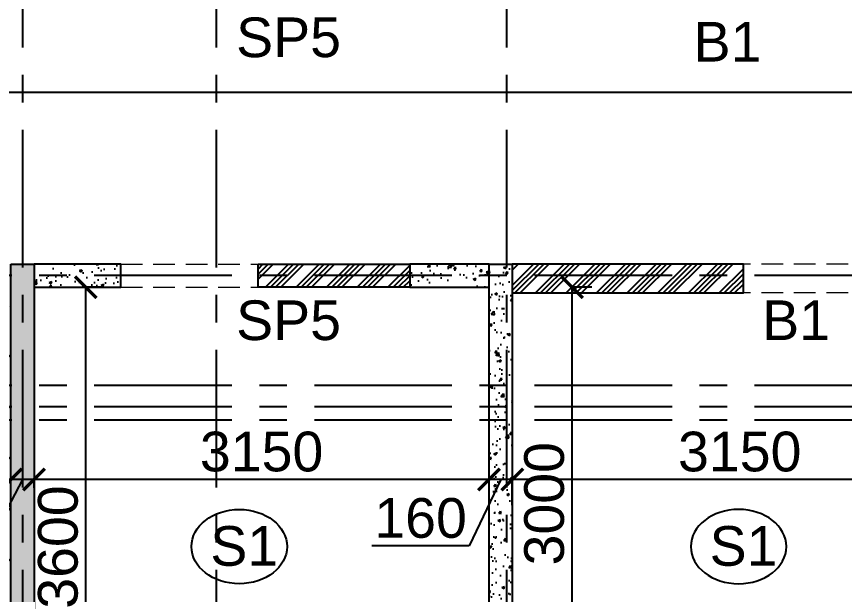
# Model space of a CAD drawing. Header units: inches. Extents: x -1898 to 127651, y -195120 to -109120.
# Drawn here: x 61010 to 66741, y -127239 to -123235 of the extents above; entities that cross this region are included whole.
import ezdxf

# ---------------------------------------------------------------- set-up
doc = ezdxf.new("R2010")
doc.units = ezdxf.units.IN
doc.header["$MEASUREMENT"] = 0
doc.linetypes.add('CENTER', pattern=[50.8, 31.75, -6.35, 6.35, -6.35])
doc.linetypes.add('Hidden', pattern=[3, 2, -1])
for name, color, linetype in [('160 R.C. WALL HAT', 8, 'Continuous'), ('160 R.C.WALL', 6, 'Continuous'), ('BEAM TEXT', 4, 'Continuous'), ('DIM', 251, 'Continuous'), ('GRID', 8, 'CENTER'), ('NON STRUC R.C.WALL', 6, 'Continuous'), ('NON.STRUC.R.C.WALLS', 1, 'Continuous'), ('SPANRAL BEAM', 3, 'Continuous'), ('SUNKEN', 8, 'Continuous')]:
    doc.layers.add(name, color=color, linetype=linetype)
for name, color, linetype, lineweight in [('BEAMS', 3, 'Continuous', 0), ('SLAB CIR', 1, 'Continuous', 25), ('SLAB TXT', 3, 'Continuous', 0)]:
    doc.layers.add(name, color=color, linetype=linetype, lineweight=lineweight)
doc.styles.add('T200', font='sanss___.ttf', dxfattribs={"height": 275})
doc.styles.add('T300', font='sanss___.ttf', dxfattribs={"height": 350})
doc.dimstyles.new('T 200', dxfattribs={"dimtxt": 275, "dimasz": 150, "dimexe": 1, "dimexo": 0, "dimgap": 50, "dimtad": 1, "dimdec": 0, "dimrnd": 5, "dimdsep": 46, "dimtxsty": 'T200', "dimblk": 'ARCHTICK', "dimcen": 2.5, "dimdle": 1, "dimclrd": 5, "dimclre": 253, "dimclrt": 1, "dimadec": 0, "dimazin": 0, "dimtfac": 1, "dimtdec": 0, "dimtmove": 2, "dimatfit": 3, "dimfxl": 0, "dimarcsym": 0})
pattern_1 = [(45, (2346260.05, -240371.21), (-106.066017, 106.066017), []), (45, (2346295.4, -240371.21), (-106.066017, 106.066017), []), (45, (2346330.76, -240371.21), (-106.066017, 106.066017), []), (45, (2346366.12, -240371.21), (-106.066017, 106.066017), [])]
pattern_2 = [(50, (2184721.52, 112605.64), (179.315046, -15.688034), [18.75, -206.25]), (355, (2184721.52, 112605.64), (-34.687833, 188.048033), [15, -165]), (100.451444, (2184736.47, 112604.33), (144.627212, 172.359998), [15.935048, -175.285528]), (46.1842, (2184721.52, 112655.64), (266.810333, -41.37982), [28.125, -309.375]), (96.635635, (2184743.76, 112652.2), (233.665486, 243.52965), [23.902586, -262.92844]), (351.184164, (2184721.52, 112655.64), (233.665486, 243.52965), [22.5, -247.5]), (21, (2184746.52, 112643.14), (149.226763, -100.654723), [18.75, -206.25]), (326, (2184746.52, 112643.14), (60.828833, 181.287511), [15, -165]), (71.451445, (2184758.96, 112634.75), (210.055594, 80.632788), [15.935047, -175.285528]), (37.5, (2184721.524, 112605.64), (3.0399638, 83.2234635), [0, -163, 0, -167.5, 0, -165.625]), (7.5, (2184721.52, 112605.64), (65.7673844, 98.602928), [0, -95.5, 0, -159.25, 0, -63.125]), (327.5, (2184665.774, 112605.64), (133.455609, -5.638718), [0, -62.5, 0, -195, 0, -258.75]), (317.5, (2184640.77, 112605.64), (145.7965423, 25.0262456), [0, -81.25, 0, -129.5, 0, -183.75])]

# ---------------------------------------------------------------- blocks, each defined once
blk = doc.blocks.new('_ARCHTICK')
at = {"color": 0, "linetype": 'ByBlock', "const_width": 0.15}
blk.add_lwpolyline([(-0.5, -0.5), (0.5, 0.5)], dxfattribs=at)
blk = doc.blocks.new('*D565')
at = {"layer": 'Defpoints', "color": 0}
for p in [(64441, -126442.3), (64441, -126620.5, 14.7), (67591, -126643.9, 14.7)]:
    blk.add_point(p, dxfattribs=at)
at = {"layer": 'DIM', "color": 5, "lineweight": -2}
blk.add_line((67592, -126442.3), (64440, -126442.3), dxfattribs=at)
at = {"layer": 'DIM', "color": 253, "lineweight": -2}
for p, q in [((64441, -126620.5), (64441, -126441.3)), ((67591, -126643.9), (67591, -126441.3))]:
    blk.add_line(p, q, dxfattribs=at)
at = {"layer": 'DIM', "color": 5, "lineweight": -2, "xscale": 150, "yscale": 150, "zscale": 150, "rotation": 180}
blk.add_blockref('_ARCHTICK', (64441, -126442.3), dxfattribs=at)
at = {"layer": 'DIM', "color": 5, "lineweight": -2, "xscale": 150, "yscale": 150, "zscale": 150}
blk.add_blockref('_ARCHTICK', (67591, -126442.3), dxfattribs=at)
at = {"layer": 'DIM', "color": 1, "insert": (66016, -126250.5), "char_height": 275, "attachment_point": 5, "style": 'T200'}
blk.add_mtext('3150', dxfattribs=at)
blk = doc.blocks.new('*D566')
at = {"layer": 'Defpoints', "color": 0}
for p in [(64281, -126442.3), (64281, -126606.7, 14.7), (64441, -126620.5, 14.7)]:
    blk.add_point(p, dxfattribs=at)
at = {"layer": 'DIM', "color": 5, "lineweight": -2}
for p, q in [((64361, -126442.3), (64142.5, -126902.5)), ((64442, -126442.3), (64280, -126442.3)), ((64142.5, -126902.5), (63470.2, -126902.5))]:
    blk.add_line(p, q, dxfattribs=at)
at = {"layer": 'DIM', "color": 253, "lineweight": -2}
for p, q in [((64281, -126606.7), (64281, -126441.3)), ((64441, -126620.5), (64441, -126441.3))]:
    blk.add_line(p, q, dxfattribs=at)
at = {"layer": 'DIM', "color": 5, "lineweight": -2, "xscale": 150, "yscale": 150, "zscale": 150, "rotation": 180}
blk.add_blockref('_ARCHTICK', (64281, -126442.3), dxfattribs=at)
at = {"layer": 'DIM', "color": 5, "lineweight": -2, "xscale": 150, "yscale": 150, "zscale": 150}
blk.add_blockref('_ARCHTICK', (64441, -126442.3), dxfattribs=at)
at = {"layer": 'DIM', "color": 1, "insert": (63806.4, -126710.6), "char_height": 275, "attachment_point": 5, "style": 'T200'}
blk.add_mtext('160', dxfattribs=at)
blk = doc.blocks.new('*D567')
at = {"layer": 'Defpoints', "color": 0}
for p in [(61131, -126442.3), (61131, -126500.5, 14.7), (64281, -126606.7, 14.7)]:
    blk.add_point(p, dxfattribs=at)
at = {"layer": 'DIM', "color": 5, "lineweight": -2}
blk.add_line((64282, -126442.3), (61130, -126442.3), dxfattribs=at)
at = {"layer": 'DIM', "color": 253, "lineweight": -2}
for p, q in [((61131, -126500.5), (61131, -126441.3)), ((64281, -126606.7), (64281, -126441.3))]:
    blk.add_line(p, q, dxfattribs=at)
at = {"layer": 'DIM', "color": 5, "lineweight": -2, "xscale": 150, "yscale": 150, "zscale": 150, "rotation": 180}
blk.add_blockref('_ARCHTICK', (61131, -126442.3), dxfattribs=at)
at = {"layer": 'DIM', "color": 5, "lineweight": -2, "xscale": 150, "yscale": 150, "zscale": 150}
blk.add_blockref('_ARCHTICK', (64281, -126442.3), dxfattribs=at)
at = {"layer": 'DIM', "color": 1, "insert": (62706, -126250.5), "char_height": 275, "attachment_point": 5, "style": 'T200'}
blk.add_mtext('3150', dxfattribs=at)
blk = doc.blocks.new('*D568')
at = {"layer": 'Defpoints', "color": 0}
for p in [(60971, -126442.3), (60971, -126540.3, 14.7), (61131, -126500.5, 14.7)]:
    blk.add_point(p, dxfattribs=at)
at = {"layer": 'DIM', "color": 5, "lineweight": -2}
for p, q in [((61051, -126442.3), (60796.9, -126923)), ((61132, -126442.3), (60970, -126442.3)), ((60796.9, -126923), (60124.6, -126923))]:
    blk.add_line(p, q, dxfattribs=at)
at = {"layer": 'DIM', "color": 253, "lineweight": -2}
for p, q in [((60971, -126540.3), (60971, -126441.3)), ((61131, -126500.5), (61131, -126441.3))]:
    blk.add_line(p, q, dxfattribs=at)
at = {"layer": 'DIM', "color": 5, "lineweight": -2, "xscale": 150, "yscale": 150, "zscale": 150, "rotation": 180}
blk.add_blockref('_ARCHTICK', (60971, -126442.3), dxfattribs=at)
at = {"layer": 'DIM', "color": 5, "lineweight": -2, "xscale": 150, "yscale": 150, "zscale": 150}
blk.add_blockref('_ARCHTICK', (61131, -126442.3), dxfattribs=at)
at = {"layer": 'DIM', "color": 1, "insert": (60460.7, -126731.2), "char_height": 275, "attachment_point": 5, "style": 'T200'}
blk.add_mtext('160', dxfattribs=at)
blk = doc.blocks.new('*D569')
at = {"layer": 'Defpoints', "color": 0}
for p in [(57146, -126442.3), (60971, -126540.3, 14.7), (57146, -126581.9, 14.7)]:
    blk.add_point(p, dxfattribs=at)
at = {"layer": 'DIM', "color": 5, "lineweight": -2}
blk.add_line((60972, -126442.3), (57145, -126442.3), dxfattribs=at)
at = {"layer": 'DIM', "color": 253, "lineweight": -2}
for p, q in [((57146, -126581.9), (57146, -126441.3)), ((60971, -126540.3), (60971, -126441.3))]:
    blk.add_line(p, q, dxfattribs=at)
at = {"layer": 'DIM', "color": 5, "lineweight": -2, "xscale": 150, "yscale": 150, "zscale": 150, "rotation": 180}
blk.add_blockref('_ARCHTICK', (57146, -126442.3), dxfattribs=at)
at = {"layer": 'DIM', "color": 5, "lineweight": -2, "xscale": 150, "yscale": 150, "zscale": 150}
blk.add_blockref('_ARCHTICK', (60971, -126442.3), dxfattribs=at)
at = {"layer": 'DIM', "color": 1, "insert": (59058.5, -126250.5), "char_height": 275, "attachment_point": 5, "style": 'T200'}
blk.add_mtext('3825', dxfattribs=at)
blk = doc.blocks.new('*D489')
at = {"layer": 'Defpoints', "color": 0}
for p in [(51804.1, -123760.8, 14.7), (51804.1, -123760.8), (84131, -123823.3, 14.7)]:
    blk.add_point(p, dxfattribs=at)
at = {"layer": 'DIM', "color": 5, "lineweight": -2}
blk.add_line((84132, -123760.8), (51803.1, -123760.8), dxfattribs=at)
at = {"layer": 'DIM', "color": 253, "lineweight": -2}
for p, q in [((51804.1, -123760.8), (51804.1, -123759.8)), ((84131, -123823.3), (84131, -123759.8))]:
    blk.add_line(p, q, dxfattribs=at)
at = {"layer": 'DIM', "color": 5, "lineweight": -2, "xscale": 150, "yscale": 150, "zscale": 150, "rotation": 180}
blk.add_blockref('_ARCHTICK', (51804.1, -123760.8), dxfattribs=at)
at = {"layer": 'DIM', "color": 5, "lineweight": -2, "xscale": 150, "yscale": 150, "zscale": 150}
blk.add_blockref('_ARCHTICK', (84131, -123760.8), dxfattribs=at)
at = {"layer": 'DIM', "color": 1, "insert": (67967.5, -123568.9), "char_height": 275, "attachment_point": 5, "style": 'T200'}
blk.add_mtext('32325', dxfattribs=at)
blk = doc.blocks.new('*D410')
at = {"layer": 'Defpoints', "color": 0}
for p in [(61488.9, -125110.2), (61598, -125110.2, 14.7), (61603.9, -128710.2, 14.7)]:
    blk.add_point(p, dxfattribs=at)
at = {"layer": 'DIM', "color": 253, "lineweight": -2}
for p, q in [((61598, -125110.2), (61487.9, -125110.2)), ((61603.9, -128710.2), (61487.9, -128710.2))]:
    blk.add_line(p, q, dxfattribs=at)
at = {"layer": 'DIM', "color": 5, "lineweight": -2}
blk.add_line((61488.9, -128711.2), (61488.9, -125109.2), dxfattribs=at)
at = {"layer": 'DIM', "color": 5, "lineweight": -2, "xscale": 150, "yscale": 150, "zscale": 150}
for p, rotation in [((61488.9, -125110.2), 90), ((61488.9, -128710.2), 270)]:
    blk.add_blockref('_ARCHTICK', p, dxfattribs=dict(at, rotation=rotation))
at = {"layer": 'DIM', "color": 1, "insert": (61297.1, -126910.2), "char_height": 275, "attachment_point": 5, "rotation": 90, "style": 'T200'}
blk.add_mtext('3600', dxfattribs=at)
blk = doc.blocks.new('*D438')
at = {"layer": 'Defpoints', "color": 0}
for p in [(64855.4, -125110.2), (64991, -125110.2, 14.7), (64915, -128110.2, 14.7)]:
    blk.add_point(p, dxfattribs=at)
at = {"layer": 'DIM', "color": 253, "lineweight": -2}
for p, q in [((64991, -125110.2), (64854.4, -125110.2)), ((64915, -128110.2), (64854.4, -128110.2))]:
    blk.add_line(p, q, dxfattribs=at)
at = {"layer": 'DIM', "color": 5, "lineweight": -2}
blk.add_line((64855.4, -128111.2), (64855.4, -125109.2), dxfattribs=at)
at = {"layer": 'DIM', "color": 5, "lineweight": -2, "xscale": 150, "yscale": 150, "zscale": 150}
for p, rotation in [((64855.4, -125110.2), 90), ((64855.4, -128110.2), 270)]:
    blk.add_blockref('_ARCHTICK', p, dxfattribs=dict(at, rotation=rotation))
at = {"layer": 'DIM', "color": 1, "insert": (64663.5, -126610.2), "char_height": 275, "attachment_point": 5, "rotation": 90, "style": 'T200'}
blk.add_mtext('3000', dxfattribs=at)

msp = doc.modelspace()

# ---------------------------------------------------------------- hatches: boundary and pattern name
at = {"layer": '160 R.C. WALL HAT'}
h = msp.add_hatch(dxfattribs=at)
h.set_pattern_fill('AR-CONC', color=256, scale=25)
h.set_pattern_definition(pattern_2)
h.paths.add_polyline_path([(60971, -124950.2), (61131, -124950.2), (61131, -130670.2), (60971, -130670.2)])
h = msp.add_hatch(dxfattribs=at)
h.set_pattern_fill('AR-CONC', color=256, scale=25)
h.set_pattern_definition(pattern_2)
h.paths.add_polyline_path([(61131, -124950.2), (61731, -124950.2), (61731, -125110.2), (61131, -125110.2)])
h = msp.add_hatch(dxfattribs=at)
h.set_pattern_fill('AR-CONC', color=256, scale=25)
h.set_pattern_definition(pattern_2)
h.paths.add_polyline_path([(64281, -124950.2), (64281, -125110.2), (63731, -125110.2), (63731, -124950.2)])
h = msp.add_hatch(dxfattribs=at)
h.set_pattern_fill('AR-CONC', color=256, scale=25)
h.set_pattern_definition(pattern_2)
h.paths.add_polyline_path([(64441, -128910.2), (64281, -128910.2), (64281, -124950.2), (64441, -124950.2)])
at = {"layer": 'NON STRUC R.C.WALL'}
h = msp.add_hatch(dxfattribs=at)
h.set_pattern_fill('ANSI34', color=1, scale=200)
h.set_pattern_definition(pattern_1)
h.paths.add_polyline_path([(62681, -124950.2), (63731, -124950.2), (63731, -125110.2), (62681, -125110.2)])
h = msp.add_hatch(dxfattribs=at)
h.set_pattern_fill('ANSI34', color=1, scale=200)
h.set_pattern_definition(pattern_1)
h.paths.add_polyline_path([(66041, -124950.2), (64441, -124950.2), (64441, -125150.2), (66041, -125150.2)])
at = {"layer": 'SUNKEN'}
h = msp.add_hatch(dxfattribs=at)
h.set_pattern_fill('ANSI33', color=256, scale=2000)
h.set_pattern_definition([(45, (2365682.36, -269575.83), (-353.55339, 353.55339), []), (45, (2366035.9, -269575.83), (-353.55339, 353.55339), [250, -125])])
h.paths.add_polyline_path([(57146, -125110.2), (57746, -125110.2), (60971, -125110.2), (60971, -129670.2), (60971, -130670.2), (57146, -130670.2)])
edge = h.paths.add_edge_path(flags=16)
edge.add_ellipse((59146.8, -127689.7), major_axis=(-331, 0), ratio=0.77685, start_angle=0, end_angle=360)
h.paths.add_polyline_path([(59417, -127909.6), (58811.9, -127909.6), (58811.9, -127478.4), (59417, -127478.4)], flags=24)
h.paths.add_polyline_path([(61234.2, -130605), (61234.2, -129670.8), (61646.7, -129670.8), (61646.7, -130605)], flags=9)

# ---------------------------------------------------------------- linework, layer by layer
at = {"layer": '160 R.C.WALL', "elevation": 14.7}
for points in [[(60971, -124950.2), (61131, -124950.2), (61131, -130670.2), (60971, -130670.2)], [(64441, -128910.2), (64281, -128910.2), (64281, -124950.2), (64441, -124950.2)]]:
    msp.add_lwpolyline(points, close=True, dxfattribs=at)
for points in [[(61131, -125110.2), (61731, -125110.2), (61731, -124950.2), (61131, -124950.2)], [(64281, -124950.2), (63731, -124950.2), (63731, -125110.2), (64281, -125110.2)]]:
    msp.add_lwpolyline(points, dxfattribs=at)
at = {"layer": 'BEAMS', "linetype": 'Hidden', "ltscale": 75}
for p, q in [((61731, -124950.2, 14.7), (63731, -124950.2, 14.7)), ((66991, -124950.2, 14.7), (66041, -124950.2, 14.7)), ((61731, -125110.2, 14.7), (63731, -125110.2, 14.7)), ((66991, -125150.2, 14.7), (66041, -125150.2, 14.7))]:
    msp.add_line(p, q, dxfattribs=at)
at = {"layer": 'GRID', "ltscale": 30}
for p, q in [((61051, -111829.1, 14.7), (61051, -143550.6, 14.7)), ((62391, -111829.1, 14.7), (62391, -143550.6, 14.7)), ((64401, -111829.1, 14.7), (64401, -143550.6, 14.7)), ((86883.8, -125030.2, 14.7), (1190.2, -125030.2, 14.7)), ((86883.8, -125790.2, 14.7), (1084.7, -125790.2, 14.7)), ((86883.8, -125939.8, 14.7), (0, -125939.8, 14.7)), ((86883.8, -126030.2, 14.7), (1000.5, -126030.2, 14.7))]:
    msp.add_line(p, q, dxfattribs=at)
at = {"layer": 'NON.STRUC.R.C.WALLS', "elevation": 14.7}
for points in [[(62681, -124950.2), (63731, -124950.2), (63731, -125110.2), (62681, -125110.2)], [(66041, -124950.2), (64441, -124950.2), (64441, -125150.2), (66041, -125150.2)]]:
    msp.add_lwpolyline(points, close=True, dxfattribs=at)
at = {"layer": 'SLAB CIR'}
msp.add_ellipse((62551.3, -126907.1, -0.7), major_axis=(331, 0), ratio=0.77685, dxfattribs=at)
at = {"layer": 'SLAB CIR', "extrusion": (0, 0, -1)}
msp.add_ellipse((66008.1, -126907.1, -0.7), major_axis=(-331, 0), ratio=0.77685, dxfattribs=at)

# ---------------------------------------------------------------- texts
at = {"layer": 'BEAM TEXT', "style": 'T300'}
for p in [(65696.7, -123547.2), (66171.6, -125476.6)]:
    msp.add_text('B1', height=275, dxfattribs=at).set_placement(p)
at = {"layer": 'SLAB TXT', "style": 'T300'}
for p in [(62351, -127040), (65807.4, -127040)]:
    msp.add_text('S1', height=275, dxfattribs=at).set_placement(p)
at = {"layer": 'SPANRAL BEAM', "style": 'T300'}
for p in [(62529.6, -123516.6), (62529.6, -125476.6)]:
    msp.add_text('SP5', height=275, dxfattribs=at).set_placement(p)

# ---------------------------------------------------------------- dimensions: what is measured, and where the dimension line sits
at = {"layer": 'DIM'}
for base, p1, p2, angle, picture, middle in [((51804.1, -123760.8), (84131, -123823.3, 14.7), (51804.1, -123760.8, 14.7), 180, '*D489', (67967.5, -123568.9)), ((61488.9, -125110.2), (61603.9, -128710.2, 14.7), (61598, -125110.2, 14.7), 90, '*D410', (61297.1, -126910.2)), ((64855.4, -125110.2), (64915, -128110.2, 14.7), (64991, -125110.2, 14.7), 90, '*D438', (64663.5, -126610.2)), ((57146, -126442.3), (60971, -126540.3, 14.7), (57146, -126581.9, 14.7), 180, '*D569', (59058.5, -126250.5)), ((61131, -126442.3), (64281, -126606.7, 14.7), (61131, -126500.5, 14.7), 180, '*D567', (62706, -126250.5)), ((64441, -126442.3), (67591, -126643.9, 14.7), (64441, -126620.5, 14.7), 180, '*D565', (66016, -126250.5))]:
    dim = msp.add_linear_dim(base=base, p1=p1, p2=p2, angle=angle, dimstyle='T 200', dxfattribs=at)
    dim.commit()
    dim.dimension.update_dxf_attribs({"geometry": picture, "text_midpoint": middle})
for base, p1, p2, picture, middle in [((60971, -126442.3), (61131, -126500.5, 14.7), (60971, -126540.3, 14.7), '*D568', (60746.9, -126923)), ((64281, -126442.3), (64441, -126620.5, 14.7), (64281, -126606.7, 14.7), '*D566', (64092.5, -126902.5))]:
    dim = msp.add_linear_dim(base=base, p1=p1, p2=p2, angle=180, dimstyle='T 200', override={"dimtmove": 1}, dxfattribs=at)
    dim.commit()
    dim.dimension.update_dxf_attribs({"geometry": picture, "text_midpoint": middle, "dimtype": 160})

doc.saveas('drawing.dxf')
